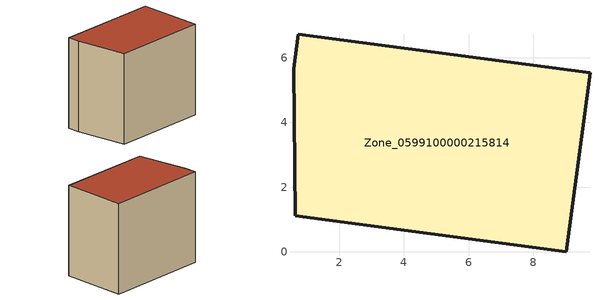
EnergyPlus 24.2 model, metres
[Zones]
Zone_0599100000215814
 floor ground (C_G): 0.59,5.65 0.74,6.73 9.75,5.53 9.02,0 0.65,1.11 z0
 wall outside (C_F): 9.02,0 9.75,5.53 0.74,6.73 0.59,5.65 0.65,1.11 9.02,0 z0:7.98
 roof outside (C_R): 0.59,5.65 0.65,1.11 9.02,0 9.75,5.53 0.74,6.73 z7.98
[BUILDING]
Pand.0599100000215814: North Axis=0; Terrain=City; Loads Convergence Tolerance Value=0.04; Temperature Convergence Tolerance Value=0.4; Solar Distribution=FullExterior; Maximum Number of Warmup Days=25; Minimum Number of Warmup Days=1
[Site:Location]
Rotterdam.The.Hague.AP_ZH_NLD Design_Conditions: Latitude=51.96; Longitude=4.45; Time Zone=1; Elevation=-4.5
[SITE:GROUNDTEMPERATURE:BUILDINGSURFACE]
18, 18, 18, 18, 18, 18, 18, 18, 18, 18, 18, 18
[MATERIAL] Thermal Absorptance=0.9; Solar Absorptance=0.7; Visible Absorptance=0.7
Name | Roughness | Thickness | Conductivity | Density | Specific Heat
G.TI.1946 | MediumSmooth | 0.15 | 1 | 540 | 1210
F.TI.1946 | Rough | 0.3 | 0.857143 | 1920 | 840
R.TI.1946 | MediumRough | 0.2 | 0.1 | 1500 | 1000
[CONSTRUCTION]
C_G: G.TI.1946
C_F: F.TI.1946
C_R: R.TI.1946
[ZONE]
Zone_0599100000215814: Type=1; Multiplier=1; Ceiling Height=Autocalculate; Volume=Autocalculate; Floor Area=autocalculate; Part of Total Floor Area=Yes
[ZONEINFILTRATION:DESIGNFLOWRATE]
Infil_Zone_0599100000215814: Zone or ZoneList or Space or SpaceList=Zone_0599100000215814; Schedule=AlwaysOn; Design Flow Rate Calculation Method=Flow/Area; Flow Rate per Floor Area=0.003; Constant Term Coefficient=1; Temperature Term Coefficient=0; Velocity Term Coefficient=0; Velocity Squared Term Coefficient=0
[HVACTEMPLATE:ZONE:IDEALLOADSAIRSYSTEM]
Zone_0599100000215814: Maximum Heating Supply Air Temperature=50; Minimum Cooling Supply Air Temperature=13; Maximum Heating Supply Air Humidity Ratio=0.0156; Minimum Cooling Supply Air Humidity Ratio=0.0077; Heating Limit=NoLimit; Cooling Limit=NoLimit; Dehumidification Control Type=ConstantSensibleHeatRatio; Cooling Sensible Heat Ratio=0.7; Dehumidification Setpoint=60; Humidification Control Type=None; Humidification Setpoint=30; Outdoor Air Method=None; Outdoor Air Flow Rate per Person=0.00944; Outdoor Air Flow Rate per Zone Floor Area=0; Outdoor Air Flow Rate per Zone=0; Demand Controlled Ventilation Type=None; Outdoor Air Economizer Type=NoEconomizer; Heat Recovery Type=None; Sensible Heat Recovery Effectiveness=0.7; Latent Heat Recovery Effectiveness=0.65
[ZONECONTROL:THERMOSTAT]
ThermostatControl_Zone_0599100000215814: Zone or ZoneList=Zone_0599100000215814; Control Type Schedule=DualSetpointControlType; Control 1=Thermostat_Zone_0599100000215814; Temperature Difference Between Cutout And Setpoint=0
[THERMOSTATSETPOINT:DUALSETPOINT]
Thermostat_Zone_0599100000215814: Heating Setpoint Temperature Schedule=HeatingSetpoint_Zone_0599100000215814; Cooling Setpoint Temperature Schedule=CoolingSetpoint_Zone_0599100000215814
[SCHEDULE:COMPACT]
HeatingSetpoint_Zone_0599100000215814: Through: 12/31, For: AllDays, Until: 24:00, 21
CoolingSetpoint_Zone_0599100000215814: Through: 12/31, For: AllDays, Until: 24:00, 24
DualSetpointControlType: Through: 12/31, For: AllDays, Until: 24:00, 4
AlwaysOn: Through: 12/31, For: AllDays, Until: 24:00, 1
